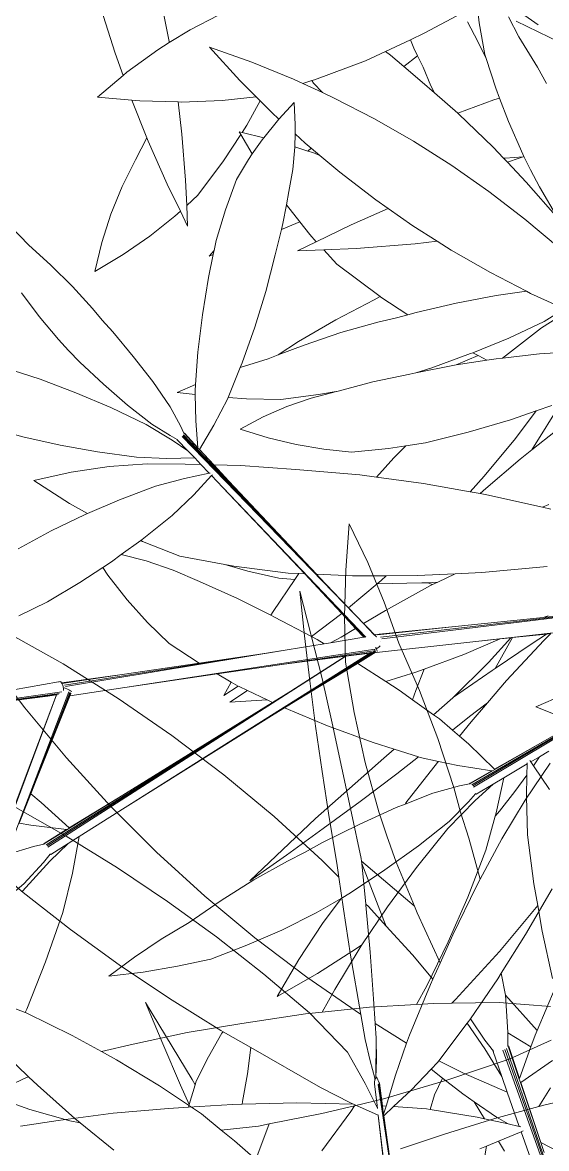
# Model space of a CAD drawing. Header units: millimetres. Extents: x 8 to 218431, y 13 to 56484.
# Drawn here: x 41286.7 to 41445.8, y 8806.5 to 9148 of the extents above; entities that cross this region are included whole.
import ezdxf

# ---------------------------------------------------------------- set-up
doc = ezdxf.new("R2010")
doc.units = ezdxf.units.MM
doc.header["$MEASUREMENT"] = 0
doc.layers.add('Edges', color=7, linetype='Continuous', lineweight=18)

# ---------------------------------------------------------------- blocks, each defined once
blk = doc.blocks.new('BAMBOOPLAN')
at = {"layer": 'Edges'}
for p, q in [((-4.3552, 10.6821), (-4.3031, 10.4874)), ((-4.3552, 10.6821), (-4.2248, 10.5504)), ((-4.2248, 10.5504), (-4.1004, 10.4109)), ((-4.3031, 10.4874), (-4.243, 10.2965)), ((-4.1004, 10.4109), (-3.9826, 10.2637)), ((-4.4623, 10.3367), (-4.3805, 10.1607)), ((-4.2467, 10.01), (-4.4623, 10.3367)), ((-4.243, 10.2965), (-4.1749, 10.1099)), ((-3.9826, 10.2637), (-3.8317, 10.099)), ((-3.3306, 10.1968), (-3.2353, 10.2854)), ((-4.3805, 10.1607), (-4.2954, 9.9837)), ((-3.3306, 10.1968), (-3.1871, 10.1904)), ((-4.1749, 10.1099), (-4.0677, 9.9163)), ((-3.8317, 10.099), (-3.6875, 9.9276)), ((-4.2467, 10.01), (-4.1435, 9.8415)), ((-4.2954, 9.9837), (-4.2072, 9.8062)), ((-3.1929, 9.986), (-3.2424, 9.7989)), ((-4.0677, 9.9163), (-3.9521, 9.7275)), ((-3.6875, 9.9276), (-3.5536, 9.75)), ((-4.1435, 9.8415), (-4.0399, 9.6714)), ((-4.2072, 9.8062), (-4.1161, 9.6285)), ((-3.2424, 9.7989), (-3.2843, 9.6075)), ((-5.6075, 9.7538), (-5.3303, 9.7034)), ((-3.9521, 9.7275), (-3.8258, 9.5441)), ((-3.5536, 9.75), (-3.4904, 9.6583)), ((-5.3303, 9.7034), (-5.0553, 9.6403)), ((-4.0399, 9.6714), (-3.9361, 9.5002)), ((-5.6596, 9.6249), (-5.4253, 9.4685)), ((-5.0553, 9.6403), (-4.783, 9.5647)), ((-4.1161, 9.6285), (-4.0224, 9.4511)), ((-3.4904, 9.6583), (-3.4196, 9.5637)), ((-3.2843, 9.6075), (-3.3154, 9.4121)), ((-4.783, 9.5647), (-4.5142, 9.4767)), ((-3.8258, 9.5441), (-3.7605, 9.4574)), ((-3.4196, 9.5637), (-3.3154, 9.4121)), ((-4.5142, 9.4767), (-4.2495, 9.3766)), ((-3.9361, 9.5002), (-3.8325, 9.3283)), ((-3.0067, 9.4733), (-3.0507, 9.2487)), ((-5.4253, 9.4685), (-5.1837, 9.3227)), ((-4.0224, 9.4511), (-3.9263, 9.2744)), ((-3.7605, 9.4574), (-3.6836, 9.3626)), ((-4.2495, 9.3766), (-3.9897, 9.2646)), ((-3.3208, 9.3779), (-3.3494, 9.1451)), ((-3.3154, 9.4121), (-3.3208, 9.3779)), ((-5.1837, 9.3227), (-4.9354, 9.1878)), ((-3.8325, 9.3283), (-3.8277, 9.318)), ((-3.6836, 9.3626), (-3.5474, 9.2081)), ((-3.9263, 9.2744), (-3.8984, 9.2203)), ((-3.8277, 9.318), (-3.5713, 9.2187)), ((-3.8277, 9.318), (-3.8231, 9.3079)), ((-3.8231, 9.3079), (-3.6521, 9.1054)), ((-3.8231, 9.3079), (-3.7493, 9.1479)), ((-3.9897, 9.2646), (-3.8984, 9.2203)), ((-3.0507, 9.2487), (-3.0959, 9.0561)), ((-4.9354, 9.1878), (-4.681, 9.0642)), ((-3.8984, 9.2203), (-3.8338, 9.0951)), ((-3.5713, 9.2187), (-3.5474, 9.2081)), ((-3.5474, 9.2081), (-3.5261, 9.1839)), ((-3.5261, 9.1839), (-3.3618, 9.0121)), ((-3.7493, 9.1479), (-3.7352, 9.141)), ((-3.7493, 9.1479), (-3.747, 9.1428)), ((-3.747, 9.1428), (-3.664, 8.9567)), ((-3.7352, 9.141), (-3.6345, 9.0863)), ((-3.3494, 9.1451), (-3.3611, 9.0115)), ((-3.8338, 9.0951), (-3.7394, 8.9173)), ((-3.6521, 9.1054), (-3.6345, 9.0863)), ((-3.6345, 9.0863), (-3.4869, 9.0062)), ((-5.3322, 9.0503), (-5.0748, 9.0022)), ((-4.681, 9.0642), (-4.4211, 8.9522)), ((-3.0959, 9.0561), (-3.1024, 9.0283)), ((-3.0959, 9.0561), (-3.0485, 8.9726)), ((-2.8537, 9.0724), (-2.8681, 8.8726)), ((-5.0748, 9.0022), (-4.8191, 8.9446)), ((-3.4869, 9.0062), (-3.3677, 8.9349)), ((-3.3611, 9.0115), (-3.3677, 8.9349)), ((-3.3618, 9.0121), (-3.3611, 9.0115)), ((-3.1024, 9.0283), (-3.158, 8.826)), ((-4.8191, 8.9446), (-4.5659, 8.8777)), ((-4.4211, 8.9522), (-4.1564, 8.8521)), ((-3.664, 8.9567), (-3.5837, 8.7704)), ((-3.3677, 8.9349), (-3.3699, 8.9099)), ((-3.0485, 8.9726), (-2.8681, 8.8726)), ((-3.0485, 8.9726), (-3.048, 8.9718)), ((-3.048, 8.9718), (-2.9858, 8.824)), ((-3.7394, 8.9173), (-3.6139, 8.6881)), ((-3.3699, 8.9099), (-3.3854, 8.6721)), ((-4.5659, 8.8777), (-4.3157, 8.8016)), ((-4.1564, 8.8521), (-3.8876, 8.7641)), ((-2.8697, 8.8506), (-2.8705, 8.7963)), ((-2.8681, 8.8726), (-2.8697, 8.8506)), ((-5.4026, 8.8003), (-5.171, 8.7105)), ((-4.3157, 8.8016), (-4.0691, 8.7164)), ((-3.1647, 8.8033), (-3.2286, 8.6085)), ((-3.1617, 8.8126), (-3.1647, 8.8033)), ((-3.1647, 8.8033), (-3.0564, 8.7235)), ((-3.158, 8.826), (-3.1617, 8.8126)), ((-3.158, 8.826), (-3.0689, 8.7591)), ((-2.9858, 8.824), (-2.985, 8.8218)), ((-2.985, 8.8218), (-2.8705, 8.7963)), ((-2.985, 8.8218), (-2.966, 8.7675)), ((-2.8705, 8.7963), (-2.8727, 8.6503)), ((-3.8876, 8.7641), (-3.6154, 8.6885)), ((-3.5837, 8.7704), (-3.5416, 8.6712)), ((-3.0689, 8.7591), (-3.0185, 8.726)), ((-1.7285, 7.1836), (-2.9809, 8.7428)), ((-1.974, 7.4927), (-2.9743, 8.7488)), ((-2.0657, 7.6089), (-2.9687, 8.7544)), ((-2.9634, 8.7674), (-2.966, 8.7675)), ((-2.966, 8.7675), (-2.9652, 8.7651)), ((-2.9619, 8.7661), (-2.9634, 8.7674)), ((-2.9623, 8.7634), (-2.8727, 8.648)), ((-2.9619, 8.7661), (-2.8727, 8.6503)), ((-2.7634, 8.7714), (-2.8621, 8.6365)), ((-5.171, 8.7105), (-4.9245, 8.6254)), ((-4.0691, 8.7164), (-3.8268, 8.6225)), ((-3.6154, 8.6885), (-3.6139, 8.6881)), ((-3.6139, 8.6881), (-3.5608, 8.5914)), ((-3.0564, 8.7235), (-2.9479, 8.6334)), ((-3.0189, 8.7231), (-3.0185, 8.726)), ((-3.0189, 8.7231), (-2.9479, 8.6334)), ((-3.0185, 8.726), (-3.0167, 8.7248)), ((-3.5416, 8.6712), (-3.3856, 8.6348)), ((-3.5416, 8.6712), (-3.5168, 8.6128)), ((-3.3854, 8.6721), (-3.3856, 8.6348)), ((-2.8727, 8.6503), (-2.8727, 8.648)), ((-2.8727, 8.648), (-2.8629, 8.6354)), ((-4.9245, 8.6254), (-4.6742, 8.5493)), ((-3.8268, 8.6225), (-3.6153, 8.5147)), ((-3.5608, 8.5914), (-3.51, 8.5113)), ((-3.5168, 8.6128), (-3.4618, 8.4476)), ((-3.5168, 8.6128), (-3.4854, 8.5232)), ((-3.3856, 8.6348), (-3.3862, 8.4892)), ((-3.2314, 8.6002), (-3.2481, 8.5635)), ((-3.2286, 8.6085), (-3.2314, 8.6002)), ((-3.2286, 8.6085), (-3.1094, 8.5925)), ((-3.1094, 8.5925), (-2.9032, 8.5769)), ((-2.9479, 8.6334), (-2.9032, 8.5769)), ((-2.8621, 8.6365), (-2.8629, 8.6354)), ((-2.8629, 8.6354), (-2.6663, 8.3823)), ((-2.8621, 8.6365), (-2.6939, 8.4181)), ((-4.6742, 8.5493), (-4.421, 8.4823)), ((-3.2481, 8.5635), (-3.3004, 8.4491)), ((-3.2481, 8.5635), (-3.189, 8.5434)), ((-3.189, 8.5434), (-3.1975, 8.4637)), ((-3.189, 8.5434), (-3.0837, 8.5076)), ((-2.9032, 8.5769), (-2.8058, 8.4539)), ((-3.6153, 8.5147), (-3.4979, 8.4125)), ((-3.51, 8.5113), (-3.4661, 8.4466)), ((-3.4854, 8.5232), (-3.4631, 8.4526)), ((-3.0837, 8.5076), (-3.0251, 8.4911)), ((-4.421, 8.4823), (-4.1654, 8.4247)), ((-3.4601, 8.4239), (-3.4661, 8.4466)), ((-3.4661, 8.4466), (-3.4649, 8.4449)), ((-3.4641, 8.4436), (-3.4634, 8.4426)), ((-3.4625, 8.4529), (-3.4631, 8.4526)), ((-3.4631, 8.4526), (-3.4611, 8.4465)), ((-3.4616, 8.4531), (-3.4625, 8.4529)), ((-3.4607, 8.4532), (-3.4616, 8.4531)), ((-3.4601, 8.4532), (-3.4607, 8.4532)), ((-3.4596, 8.453), (-3.4601, 8.4532)), ((-3.441, 8.4337), (-3.4596, 8.453)), ((-3.3862, 8.4892), (-3.3807, 8.3484)), ((-3.3004, 8.4491), (-3.3488, 8.3572)), ((-3.1975, 8.4637), (-3.1952, 8.3976)), ((-3.0251, 8.4911), (-2.9586, 8.4365)), ((-3.0251, 8.4911), (-2.9124, 8.4593)), ((-2.9586, 8.4365), (-2.8548, 8.4483)), ((-2.9124, 8.4593), (-2.8548, 8.4483)), ((-2.8548, 8.4483), (-2.8058, 8.4539)), ((-2.8058, 8.4539), (-2.7994, 8.4546)), ((-4.5141, 8.433), (-4.3849, 8.2882)), ((-4.2133, 8.1825), (-4.5141, 8.433)), ((-4.1564, 8.4147), (-4.1791, 8.299)), ((-4.1654, 8.4247), (-4.1543, 8.4227)), ((-4.1543, 8.4227), (-4.1564, 8.4147)), ((-4.1543, 8.4227), (-4.0182, 8.3972)), ((-4.0182, 8.3972), (-3.9942, 8.2843)), ((-3.6753, 8.3328), (-4.0182, 8.3972)), ((-3.4979, 8.4125), (-3.4225, 8.337)), ((-3.4601, 8.4253), (-3.46, 8.4252)), ((-3.4601, 8.4239), (-3.4184, 8.3381)), ((-3.1373, 7.8418), (-3.4442, 8.4264)), ((-3.1925, 7.9479), (-3.4423, 8.4281)), ((-3.4403, 8.4326), (-3.441, 8.4337)), ((-3.4403, 8.4326), (-3.3957, 8.3443)), ((-3.4403, 8.4313), (-3.3887, 8.3305)), ((-3.3488, 8.3572), (-3.211, 8.3949)), ((-3.211, 8.3949), (-3.1952, 8.3976)), ((-3.1952, 8.3976), (-2.9918, 8.4327)), ((-2.9918, 8.4327), (-2.9586, 8.4365)), ((-2.8701, 8.3638), (-2.7907, 8.4348)), ((-2.7907, 8.4348), (-2.784, 8.4408)), ((-2.7907, 8.4348), (-2.715, 8.3392)), ((-2.6939, 8.4181), (-2.4979, 8.3897)), ((-2.6939, 8.4181), (-2.6663, 8.3823)), ((-3.3957, 8.3443), (-3.3807, 8.3484)), ((-3.3807, 8.3484), (-3.3793, 8.3122)), ((-3.3488, 8.3572), (-3.3759, 8.3056)), ((-2.9116, 8.3266), (-2.8701, 8.3638)), ((-2.8701, 8.3638), (-2.8313, 8.3319)), ((-4.1791, 8.299), (-4.195, 8.1818)), ((-3.7515, 8.2349), (-3.5164, 8.3099)), ((-3.6753, 8.3328), (-3.5314, 8.3111)), ((-3.5314, 8.3111), (-3.5164, 8.3099)), ((-3.5164, 8.3099), (-3.4002, 8.3002)), ((-3.4225, 8.337), (-3.4184, 8.3381)), ((-3.4225, 8.337), (-3.4135, 8.328)), ((-3.4184, 8.3381), (-3.4135, 8.328)), ((-3.4135, 8.328), (-3.4119, 8.3264)), ((-3.4002, 8.3002), (-3.4, 8.3001)), ((-3.4002, 8.3002), (-3.2824, 8.0542)), ((-3.4, 8.3001), (-2.8817, 7.2329)), ((-3.4, 8.3001), (-3.3989, 8.3001)), ((-3.3957, 8.3443), (-3.3887, 8.3305)), ((-3.3887, 8.3305), (-3.3793, 8.3122)), ((-3.3793, 8.3122), (-3.3775, 8.3087)), ((-3.3759, 8.3056), (-3.3761, 8.3053)), ((-3.3759, 8.3056), (-3.2559, 8.0715)), ((-2.9348, 8.3058), (-2.9116, 8.3266)), ((-2.9116, 8.3266), (-2.8952, 8.2256)), ((-4.3849, 8.2882), (-4.2524, 8.1433)), ((-3.9942, 8.2843), (-3.9756, 8.1643)), ((-3.9735, 8.1529), (-3.7515, 8.2349)), ((-4.2133, 8.1825), (-4.1941, 8.1654)), ((-4.195, 8.1818), (-4.1941, 8.1654)), ((-4.1941, 8.1654), (-4.1896, 8.0764)), ((-4.0129, 8.1383), (-3.9735, 8.1529)), ((-3.9756, 8.1643), (-3.9735, 8.1529)), ((-4.2524, 8.1433), (-4.1896, 8.0764)), ((-4.1889, 8.0641), (-4.0129, 8.1383)), ((-4.2697, 8.03), (-4.1889, 8.0641)), ((-4.1896, 8.0764), (-4.1889, 8.0641)), ((-4.4898, 7.9332), (-4.2697, 8.03)), ((-4.7045, 7.8253), (-4.4898, 7.9332)), ((-4.8514, 7.7492), (-4.7045, 7.8253)), ((0.7736, -1.6634), (0.7059, -1.6445)), ((0.4949, -1.6698), (0.529, -1.7393)), ((0.6403, -1.6736), (0.7112, -1.7404)), ((0.6775, -1.6799), (0.9557, -1.714)), ((0.3172, -1.8598), (0.4454, -1.7227)), ((0.549, -1.8175), (0.4796, -1.7523)), ((0.529, -1.7393), (0.5957, -1.8614)), ((0.7112, -1.7404), (0.8307, -1.8387)), ((0.607, -1.8762), (0.549, -1.8175)), ((0.8307, -1.8387), (0.8907, -1.8924)), ((0.2699, -1.9059), (0.3172, -1.8598)), ((0.5957, -1.8614), (0.607, -1.8762)), ((0.607, -1.8762), (0.6891, -1.984)), ((0.1851, -1.9887), (0.2699, -1.9059)), ((0.2966, -1.9354), (0.2699, -1.9059)), ((0.3223, -1.9615), (0.2966, -1.9354)), ((0.1165, -2.0556), (0.1851, -1.9887)), ((0.1851, -1.9887), (0.2102, -1.9971)), ((0.2102, -1.9971), (0.2813, -2.0248)), ((0.2813, -2.0248), (0.3223, -1.9615)), ((0.3612, -2.0011), (0.3223, -1.9615)), ((0.4196, -2.0653), (0.3612, -2.0011)), ((0.6891, -1.984), (0.7183, -2.0191)), ((0.2813, -2.0248), (0.3782, -2.0627)), ((0.5682, -2.1403), (0.6969, -2.035)), ((0.6969, -2.035), (0.7183, -2.0191)), ((0.7183, -2.0191), (0.7877, -2.1025)), ((-0.7163, -2.2553), (-0.8184, -2.0793)), ((-0.6472, -2.1767), (-0.5515, -2.0767)), ((-0.0669, -2.2062), (0.1165, -2.0556)), ((0.3782, -2.0627), (0.4434, -2.0893)), ((0.4434, -2.0893), (0.4196, -2.0653)), ((0.4434, -2.0893), (0.5682, -2.1403)), ((0.5682, -2.1403), (0.5717, -2.1417)), ((0.5717, -2.1417), (0.7614, -2.2293)), ((0.7877, -2.1025), (0.8927, -2.2161)), ((-0.7145, -2.2588), (-0.6472, -2.1767)), ((-0.9219, -2.3784), (-1.0434, -2.2141)), ((-0.5428, -2.2208), (-0.3486, -2.2226)), ((-0.5428, -2.2208), (-0.3711, -2.3145)), ((-0.3486, -2.2226), (-0.154, -2.2332)), ((-0.154, -2.2332), (-0.1096, -2.2376)), ((-0.1096, -2.2376), (-0.0757, -2.2127)), ((-0.1096, -2.2376), (-0.0153, -2.247)), ((-0.0757, -2.2127), (-0.0669, -2.2062)), ((-0.0757, -2.2127), (-0.0658, -2.2207)), ((-0.0658, -2.2207), (-0.0153, -2.247)), ((0.7614, -2.2293), (0.8199, -2.2596)), ((0.8261, -2.2572), (0.8981, -2.2256)), ((0.8415, -2.2708), (0.8832, -2.2375)), ((0.8832, -2.2375), (0.8986, -2.2262)), ((0.8927, -2.2161), (0.901, -2.2243)), ((0.8981, -2.2256), (0.901, -2.2243)), ((0.8986, -2.2262), (0.8981, -2.2256)), ((0.8986, -2.2262), (0.9011, -2.2244)), ((0.901, -2.2243), (0.9011, -2.2244)), ((0.9011, -2.2244), (0.9462, -2.2693)), ((-0.752, -2.3046), (-0.7145, -2.2588)), ((-0.7145, -2.2588), (-0.7163, -2.2553)), ((-0.0153, -2.247), (0.0404, -2.2526)), ((0.0404, -2.2526), (0.2342, -2.2807)), ((0.2342, -2.2807), (0.4268, -2.3175)), ((0.8199, -2.2596), (0.8261, -2.2572)), ((0.8199, -2.2596), (0.8415, -2.2708)), ((0.8415, -2.2708), (0.9468, -2.3254)), ((0.9462, -2.2693), (1.0081, -2.3266)), ((-0.847, -2.4405), (-0.752, -2.3046)), ((-0.3711, -2.3145), (-0.2818, -2.3581)), ((-0.118, -2.3278), (-0.1565, -2.4173)), ((-0.118, -2.3278), (-0.0811, -2.4181)), ((0.4268, -2.3175), (0.6179, -2.3628)), ((0.9468, -2.3254), (1.1278, -2.4288)), ((1.0081, -2.3266), (1.1278, -2.4288)), ((-0.8577, -2.4588), (-0.9219, -2.3784)), ((-0.4159, -2.4212), (-0.2818, -2.3581)), ((-0.2818, -2.3581), (-0.2592, -2.3692)), ((-0.2791, -2.4877), (-0.2592, -2.3692)), ((-0.2592, -2.3692), (-0.195, -2.4006)), ((0.6179, -2.3628), (0.8069, -2.4166)), ((-0.5809, -2.4854), (-0.4159, -2.4212)), ((-0.195, -2.4006), (-0.1565, -2.4173)), ((-0.1605, -2.4268), (-0.1921, -2.5154)), ((-0.1565, -2.4173), (-0.1605, -2.4268)), ((-0.0811, -2.4181), (-0.0691, -2.4553)), ((0.8069, -2.4166), (0.9934, -2.4787)), ((-0.9318, -2.584), (-0.8577, -2.4588)), ((-0.8577, -2.4588), (-0.847, -2.4405)), ((-0.5944, -2.4897), (-0.5809, -2.4854)), ((-0.2886, -2.5247), (-0.2791, -2.4877)), ((-0.0691, -2.4553), (-0.015, -2.4789)), ((-0.0691, -2.4553), (-0.052, -2.5083)), ((-0.015, -2.4789), (0.0161, -2.4908)), ((0.9934, -2.4787), (1.1769, -2.549)), ((-0.753, -2.5398), (-0.5944, -2.4897)), ((-0.5333, -2.6159), (-0.5944, -2.4897)), ((-0.3253, -2.667), (-0.2913, -2.5351)), ((-0.3022, -2.526), (-0.2886, -2.5247)), ((-0.3022, -2.526), (-0.2913, -2.5351)), ((-0.2913, -2.5351), (-0.2164, -2.598)), ((-0.2886, -2.5247), (-0.1921, -2.5154)), ((-0.196, -2.5263), (-0.2164, -2.598)), ((-0.1921, -2.5154), (-0.196, -2.5263)), ((-0.052, -2.5083), (0.0075, -2.5071)), ((-0.052, -2.5083), (-0.0513, -2.5104)), ((-0.0513, -2.5104), (-0.0287, -2.6044)), ((0.0075, -2.5071), (0.0161, -2.4908)), ((0.0075, -2.5071), (0.0295, -2.5066)), ((0.0161, -2.4908), (0.0623, -2.5085)), ((0.0295, -2.5066), (0.0623, -2.5085)), ((0.0623, -2.5085), (0.1685, -2.5492)), ((-0.9318, -2.584), (-0.786, -2.5479)), ((-0.786, -2.5479), (-0.753, -2.5398)), ((-0.6718, -2.6806), (-0.786, -2.5479)), ((0.1685, -2.5492), (0.355, -2.6113)), ((-0.4529, -2.7995), (-0.5333, -2.6159)), ((-0.2244, -2.6259), (-0.2455, -2.7255)), ((-0.2164, -2.598), (-0.2244, -2.6259)), ((-0.0287, -2.6044), (-0.0133, -2.7)), ((0.289, -2.7482), (0.4176, -2.6291)), ((0.355, -2.6113), (0.4176, -2.6291)), ((0.4176, -2.6291), (0.544, -2.6651)), ((-0.6874, -2.7875), (-0.6718, -2.6806)), ((-0.6615, -2.6926), (-0.6718, -2.6806)), ((-0.3811, -2.8439), (-0.3253, -2.667)), ((0.544, -2.6651), (0.6648, -2.6938)), ((-0.5233, -2.8416), (-0.6615, -2.6926)), ((-0.2455, -2.7255), (-0.2474, -2.8646)), ((-0.0133, -2.7), (-0.0047, -2.7585)), ((0.5785, -2.7355), (0.6648, -2.6938)), ((0.6648, -2.6938), (0.7351, -2.7104)), ((0.7351, -2.7104), (0.9277, -2.7472)), ((-0.0047, -2.7585), (0.0072, -2.839)), ((-0.0047, -2.7585), (0.0741, -2.8089)), ((0.1701, -2.8669), (0.289, -2.7482)), ((0.343, -2.8384), (0.5785, -2.7355)), ((0.9277, -2.7472), (1.1019, -2.7725)), ((0.9836, -2.8332), (1.1019, -2.7725)), ((1.1019, -2.7725), (1.1215, -2.7753)), ((1.1215, -2.7753), (1.2832, -2.7906)), ((-0.7044, -2.9154), (-0.6874, -2.7875)), ((-0.4128, -2.9018), (-0.4529, -2.7995)), ((0.0098, -2.8657), (0.0741, -2.8089)), ((0.0741, -2.8089), (0.1334, -2.8468)), ((1.2149, -2.9014), (1.3025, -2.7925)), ((1.2178, -2.8707), (1.2832, -2.7906)), ((-0.4306, -2.9344), (-0.5233, -2.8416)), ((-0.4128, -2.9018), (-0.3811, -2.8439)), ((-0.2474, -2.8646), (-0.242, -3.0033)), ((0.0072, -2.839), (0.0098, -2.8657)), ((0.0098, -2.8657), (0.0206, -2.9791)), ((0.1054, -2.9315), (0.1701, -2.8669)), ((0.1334, -2.8468), (0.1701, -2.8669)), ((0.2118, -2.8898), (0.343, -2.8384)), ((0.8301, -2.9211), (0.9836, -2.8332)), ((1.0952, -2.9892), (1.2178, -2.8707)), ((-0.7116, -3.0442), (-0.7044, -2.9154)), ((-0.3802, -2.9848), (-0.4128, -2.9018)), ((0.1054, -2.9315), (0.2118, -2.8898)), ((0.2118, -2.8898), (0.286, -2.9305)), ((0.6801, -3.0153), (0.8301, -2.9211)), ((1.0978, -3.08), (1.2149, -2.9014)), ((-0.5206, -3.0794), (-0.4462, -2.963)), ((-0.4462, -2.963), (-0.4306, -2.9344)), ((-0.3802, -2.9848), (-0.4306, -2.9344)), ((0.286, -2.9305), (0.5088, -3.0008)), ((1.2444, -3.0109), (1.3939, -2.9467)), ((-0.242, -3.0033), (-0.2366, -3.0469)), ((0.0206, -2.9791), (0.0336, -3.1416)), ((0.3601, -3.1595), (0.4902, -3.0231)), ((0.4902, -3.0231), (0.5088, -3.0008)), ((0.5088, -3.0008), (0.5128, -3.0021)), ((0.5128, -3.0021), (0.6482, -3.0371)), ((0.6482, -3.0371), (0.6801, -3.0153)), ((0.9694, -3.0998), (1.0952, -2.9892)), ((1.0978, -3.08), (1.2444, -3.0109)), ((-0.7089, -3.1735), (-0.7116, -3.0442)), ((-0.249, -3.077), (-0.2366, -3.0469)), ((-0.249, -3.077), (-0.2343, -3.0651)), ((-0.2366, -3.0469), (-0.2343, -3.0651)), ((-0.2343, -3.0651), (-0.2216, -3.1661)), ((0.5363, -3.1099), (0.607, -3.0654)), ((0.607, -3.0654), (0.6482, -3.0371)), ((-0.604, -3.1928), (-0.5206, -3.0794)), ((0.399, -3.2047), (0.5363, -3.1099)), ((0.8225, -3.2194), (0.9613, -3.107)), ((0.9179, -3.1735), (0.9945, -3.1044)), ((0.9179, -3.1735), (1.0374, -3.1105)), ((0.9613, -3.107), (0.9694, -3.0998)), ((0.9694, -3.0998), (0.9948, -3.1041)), ((0.9945, -3.1044), (0.9948, -3.1041)), ((0.9948, -3.1041), (1.019, -3.1082)), ((1.019, -3.1082), (1.0374, -3.1105)), ((1.0374, -3.1105), (1.0727, -3.0918)), ((1.0727, -3.0918), (1.0978, -3.08)), ((-0.2216, -3.1661), (-0.1939, -3.3276)), ((0.0336, -3.1416), (0.0393, -3.3045)), ((0.2384, -3.3014), (0.3601, -3.1595)), ((-0.6963, -3.3029), (-0.7089, -3.1735)), ((-0.6963, -3.3029), (-0.604, -3.1928)), ((0.2661, -3.3074), (0.399, -3.2047)), ((0.7632, -3.2635), (0.9047, -3.1805)), ((0.7632, -3.2635), (0.8225, -3.2194)), ((0.9047, -3.1805), (0.9179, -3.1735)), ((1.3104, -3.2493), (1.3675, -3.2044)), ((1.3481, -3.4148), (1.4042, -3.1726)), ((-1.104, -3.2375), (-1.0057, -3.2874)), ((0.7409, -3.2766), (0.7632, -3.2635)), ((1.2178, -3.322), (1.3104, -3.2493)), ((1.2646, -3.391), (1.3104, -3.2493)), ((-1.0057, -3.2874), (-0.8855, -3.3387)), ((0.0393, -3.3045), (0.0376, -3.4674)), ((0.1741, -3.3849), (0.2384, -3.3014)), ((0.1741, -3.3849), (0.2661, -3.3074)), ((0.6004, -3.361), (0.7409, -3.2766)), ((1.3481, -3.4148), (1.4193, -3.3048)), ((-0.8855, -3.3387), (-0.7672, -3.3951)), ((-0.1939, -3.3276), (-0.1588, -3.4876)), ((0.4704, -3.4484), (0.6004, -3.361)), ((1.0626, -3.4329), (1.2178, -3.322)), ((-0.7672, -3.3951), (-0.653, -3.4573)), ((0.0364, -3.4899), (0.1379, -3.4153)), ((0.1379, -3.4153), (0.1741, -3.3849)), ((1.1903, -3.5896), (1.2646, -3.391)), ((1.3129, -3.4692), (1.3481, -3.4148)), ((-0.653, -3.4573), (-0.5972, -3.4909)), ((0.3708, -3.515), (0.4646, -3.4523)), ((0.3957, -3.49), (0.4704, -3.4484)), ((0.4646, -3.4523), (0.4704, -3.4484)), ((0.9024, -3.5367), (1.0626, -3.4329)), ((-0.9671, -3.4931), (-0.8599, -3.5657)), ((-0.5972, -3.4909), (-0.5365, -3.5242)), ((-0.1588, -3.4876), (-0.1232, -3.6231)), ((0.0364, -3.4899), (0.0292, -3.63)), ((0.0376, -3.4674), (0.0364, -3.4899)), ((0.2472, -3.5642), (0.3957, -3.49)), ((1.214, -3.6377), (1.3129, -3.4692)), ((-0.5365, -3.5242), (-0.4182, -3.5955)), ((0.2824, -3.5844), (0.3708, -3.515)), ((0.8263, -3.5767), (0.9024, -3.5367)), ((-0.8599, -3.5657), (-0.7482, -3.6328)), ((-0.4182, -3.5955), (-0.3031, -3.6715)), ((0.0292, -3.63), (0.1053, -3.6094)), ((0.1053, -3.6094), (0.2472, -3.5642)), ((0.1996, -3.6604), (0.2824, -3.5844)), ((0.759, -3.6121), (0.8263, -3.5767)), ((0.7944, -3.643), (0.8263, -3.5767)), ((1.1544, -3.6739), (1.1903, -3.5896)), ((-0.7482, -3.6328), (-0.6925, -3.6632)), ((-0.1872, -3.6815), (-0.1232, -3.6231)), ((-0.1232, -3.6231), (-0.1163, -3.6491)), ((-0.1163, -3.6491), (-0.1107, -3.6644)), ((0.029, -3.6341), (0.0097, -3.7628)), ((0.0292, -3.63), (0.029, -3.6341)), ((0.1226, -3.7429), (0.1996, -3.6604)), ((0.6115, -3.6799), (0.759, -3.6121)), ((0.7503, -3.7463), (0.7944, -3.643)), ((1.1986, -3.667), (1.214, -3.6377)), ((1.2266, -3.6626), (1.4723, -3.6346)), ((1.4723, -3.6346), (1.4953, -3.614)), ((1.4723, -3.6346), (1.5102, -3.6303)), ((-0.6925, -3.6632), (-0.6286, -3.6951)), ((-0.6286, -3.6951), (-0.5015, -3.7522)), ((-0.3031, -3.6715), (-0.1955, -3.7497)), ((-0.1872, -3.6815), (-0.1107, -3.6644)), ((-0.1107, -3.6644), (-0.0712, -3.7712)), ((0.374, -3.7263), (0.4946, -3.7069)), ((0.4946, -3.7069), (0.6115, -3.6799)), ((0.7503, -3.7463), (0.9516, -3.7055)), ((0.9516, -3.7055), (1.1544, -3.6739)), ((1.1544, -3.6739), (1.1986, -3.667)), ((1.1986, -3.667), (1.2266, -3.6626)), ((-0.5015, -3.7522), (-0.3724, -3.804)), ((-0.1955, -3.7497), (-0.1266, -3.8134)), ((0.1226, -3.7429), (0.2498, -3.7384)), ((0.2498, -3.7384), (0.374, -3.7263)), ((0.6785, -3.7609), (0.7503, -3.7463)), ((1.3179, -4.3126), (2.584, -3.7127)), ((2.5327, -3.7556), (1.5861, -4.8791)), ((-0.3724, -3.804), (-0.2468, -3.8478)), ((-0.0712, -3.7712), (-0.0244, -3.8786)), ((0.0097, -3.7628), (-0.0154, -3.8834)), ((0.4081, -3.8286), (0.6785, -3.7609)), ((-0.9334, -3.8245), (-0.7679, -3.8213)), ((-0.7679, -3.8213), (-0.6025, -3.8257)), ((-0.6025, -3.8257), (-0.4376, -3.8375)), ((-0.4376, -3.8375), (-0.2692, -3.8566)), ((-0.2468, -3.8478), (-0.1552, -3.868)), ((-0.1266, -3.8134), (-0.1025, -3.8387)), ((0.9755, -4.4014), (-0.1044, -3.8554)), ((-0.101, -3.8381), (-0.1025, -3.8387)), ((-0.1025, -3.8387), (-0.1014, -3.8398)), ((0.7342, -4.278), (-0.1023, -3.8507)), ((-0.0999, -3.8384), (-0.101, -3.8381)), ((0.6573, -4.2383), (-0.1007, -3.8463)), ((-0.0999, -3.8384), (-0.0244, -3.8786)), ((-0.0995, -3.84), (-0.0239, -3.8798)), ((0.1757, -3.8905), (0.4081, -3.8286)), ((2.1238, -3.8535), (1.0004, -4.402)), ((-0.2692, -3.8566), (-0.14, -3.884)), ((-0.1552, -3.868), (-0.1204, -3.8735)), ((-0.14, -3.884), (-0.0604, -3.9058)), ((-0.1199, -3.8751), (-0.1204, -3.8735)), ((-0.1204, -3.8735), (-0.1191, -3.8737)), ((-0.1199, -3.8751), (-0.0604, -3.9058)), ((-0.0244, -3.8786), (-0.0239, -3.8798)), ((-0.0239, -3.8798), (-0.0156, -3.8841)), ((-0.0154, -3.8834), (-0.0156, -3.8841)), ((-0.0156, -3.8841), (0.1504, -3.9715)), ((-0.0154, -3.8834), (0.0651, -3.9261)), ((0.0651, -3.9261), (0.1757, -3.8905)), ((1.316, -3.9881), (1.5764, -3.871)), ((-0.1365, -3.9666), (-0.0229, -3.9251)), ((-0.0604, -3.9058), (-0.0229, -3.9251)), ((-0.0529, -3.9642), (0.0123, -3.9432)), ((-0.0229, -3.9251), (0.0123, -3.9432)), ((0.0123, -3.9432), (0.0587, -3.967)), ((0.0651, -3.9261), (0.1504, -3.9715)), ((1.9962, -3.9147), (0.993, -4.396)), ((-0.263, -4.0047), (-0.1365, -3.9666)), ((-0.2097, -4.0169), (-0.0529, -3.9642)), ((-0.0353, -4.0233), (0.0587, -3.967)), ((0.0258, -4.0771), (0.0714, -3.9735)), ((0.0587, -3.967), (0.0619, -3.9651)), ((0.0714, -3.9735), (0.0735, -3.9687)), ((0.0714, -3.9735), (0.1348, -4.0062)), ((0.1504, -3.9715), (0.6405, -4.2294)), ((1.2097, -4.0307), (1.316, -3.9881)), ((2.3606, -3.9574), (1.5807, -4.875)), ((-0.5926, -4.0633), (-0.4293, -4.0378)), ((-0.4293, -4.0378), (-0.263, -4.0047)), ((-0.362, -4.0815), (-0.2097, -4.0169)), ((-0.1429, -4.0964), (-0.0353, -4.0233)), ((0.1348, -4.0062), (0.5921, -4.2439)), ((0.1348, -4.0062), (0.9325, -4.4166)), ((1.0561, -4.0922), (1.2097, -4.0307)), ((1.1498, -4.0899), (1.2097, -4.0307)), ((2.2884, -4.0416), (1.5758, -4.8718)), ((1.6317, -4.085), (1.739, -4.0349)), ((-0.9223, -4.092), (-0.7571, -4.0814)), ((-0.7571, -4.0814), (-0.5926, -4.0633)), ((-0.5092, -4.1577), (-0.362, -4.0815)), ((-0.2713, -4.2031), (-0.1429, -4.0964)), ((-0.0334, -4.193), (0.0258, -4.0771)), ((0.9286, -4.1366), (1.0561, -4.0922)), ((1.1097, -4.1061), (1.1498, -4.0899)), ((1.1321, -4.1074), (1.1498, -4.0899)), ((1.2835, -4.2476), (1.6317, -4.085)), ((1.6317, -4.085), (1.6495, -4.0723)), ((0.7915, -4.1844), (0.9286, -4.1366)), ((0.9028, -4.1823), (1.0855, -4.1159)), ((0.9145, -4.1629), (0.9286, -4.1366)), ((0.9748, -4.2799), (1.1253, -4.1141)), ((1.0855, -4.1159), (1.1097, -4.1061)), ((1.1097, -4.1061), (1.1321, -4.1074)), ((1.1253, -4.1141), (1.1321, -4.1074)), ((1.6666, -4.1796), (1.6859, -4.141)), ((1.6686, -4.1491), (1.6859, -4.141)), ((-0.6511, -4.2453), (-0.5092, -4.1577)), ((-0.1233, -4.3338), (-0.0334, -4.193)), ((0.6405, -4.2294), (0.7915, -4.1844)), ((0.8195, -4.3216), (0.9028, -4.1823)), ((0.9028, -4.1823), (0.9145, -4.1629)), ((1.5348, -4.2115), (1.6686, -4.1491)), ((1.5709, -4.3951), (1.6666, -4.1796)), ((1.6203, -4.2116), (1.6686, -4.1491)), ((-0.6511, -4.2453), (-0.4722, -4.2892)), ((-0.3841, -4.305), (-0.2713, -4.2031)), ((0.5682, -4.251), (0.5921, -4.2439)), ((0.5921, -4.2439), (0.6421, -4.2698)), ((0.6405, -4.2294), (0.6573, -4.2383)), ((0.7342, -4.278), (0.6573, -4.2383)), ((1.3179, -4.3126), (1.4864, -4.234)), ((1.359, -4.3497), (1.4864, -4.234)), ((1.471, -4.3467), (1.5283, -4.2145)), ((1.4864, -4.234), (1.5283, -4.2145)), ((1.5073, -4.3619), (1.5348, -4.2115)), ((1.5073, -4.3619), (1.6203, -4.2116)), ((1.5283, -4.2145), (1.5348, -4.2115)), ((-0.4722, -4.2892), (-0.3841, -4.305)), ((0.2904, -4.3127), (0.5228, -4.2645)), ((0.4917, -4.2991), (0.5598, -4.2819)), ((0.5158, -4.4427), (0.5598, -4.2819)), ((0.5228, -4.2645), (0.5682, -4.251)), ((0.5598, -4.2819), (0.5682, -4.251)), ((0.6421, -4.2698), (0.9277, -4.4182)), ((0.7151, -4.3084), (0.6421, -4.2698)), ((0.8195, -4.3216), (0.7342, -4.278)), ((0.904, -4.3648), (0.9748, -4.2799)), ((0.969, -4.392), (1.2835, -4.2476)), ((0.9768, -4.3908), (1.2835, -4.2476)), ((-0.508, -4.4269), (-0.3922, -4.3123)), ((-0.3922, -4.3123), (-0.3841, -4.305)), ((-0.187, -4.4249), (-0.1275, -4.3399)), ((-0.1275, -4.3399), (-0.1233, -4.3338)), ((-0.1275, -4.3399), (-0.1185, -4.3409)), ((-0.1185, -4.3409), (0.0553, -4.3485)), ((0.0553, -4.3485), (0.2509, -4.3187)), ((0.2509, -4.3187), (0.2904, -4.3127)), ((0.2509, -4.3187), (0.3552, -4.314)), ((0.3552, -4.314), (0.4917, -4.2991)), ((0.9251, -4.4195), (0.7151, -4.3084)), ((0.7997, -4.3537), (0.7151, -4.3084)), ((0.904, -4.3648), (0.8195, -4.3216)), ((0.997, -4.4646), (1.3179, -4.3126)), ((0.7082, -4.492), (0.7997, -4.3537)), ((0.8782, -4.3957), (0.7997, -4.3537)), ((0.9633, -4.3951), (0.904, -4.3648)), ((0.969, -4.392), (0.9633, -4.3951)), ((1.2171, -4.4653), (1.359, -4.3497)), ((1.3754, -4.5422), (1.471, -4.3467)), ((1.3771, -4.5393), (1.4978, -4.3745)), ((1.4978, -4.3745), (1.5073, -4.3619)), ((-0.6187, -4.5467), (-0.508, -4.4269)), ((-0.2171, -4.468), (-0.187, -4.4249)), ((-0.187, -4.4249), (-0.0764, -4.416)), ((-0.0764, -4.416), (0.0476, -4.4156)), ((0.0476, -4.4156), (0.1714, -4.4246)), ((0.1714, -4.4246), (0.3509, -4.44)), ((0.3509, -4.44), (0.5114, -4.4621)), ((0.9238, -4.4201), (0.795, -4.4899)), ((0.8317, -4.4514), (0.8782, -4.3957)), ((0.9238, -4.4201), (0.8782, -4.3957)), ((0.9251, -4.4195), (0.9238, -4.4201)), ((0.9258, -4.4191), (0.9251, -4.4195)), ((0.9325, -4.4166), (0.9326, -4.4167)), ((0.9721, -4.3996), (0.9633, -4.3951)), ((0.9785, -4.4029), (0.9779, -4.4026)), ((0.9785, -4.4029), (0.9779, -4.4026)), ((0.9968, -4.4444), (0.9995, -4.4398)), ((0.9995, -4.4398), (1.0021, -4.435)), ((1.0006, -4.4141), (1.0002, -4.4139)), ((1.0021, -4.435), (1.003, -4.433)), ((1.5236, -4.5145), (1.5709, -4.3951)), ((-0.2448, -4.5041), (-0.2171, -4.468)), ((0.0146, -4.9645), (0.9879, -4.4524)), ((0.1865, -5.4552), (0.9745, -4.4726)), ((0.5114, -4.4621), (0.5158, -4.4427)), ((0.5114, -4.4621), (0.5295, -4.4647)), ((0.5295, -4.4647), (0.7082, -4.492)), ((0.5548, -4.6846), (0.9851, -4.4616)), ((0.9755, -4.4719), (0.6355, -4.6438)), ((0.6657, -4.8625), (0.9913, -4.4599)), ((0.9933, -4.4633), (0.7356, -4.7774)), ((0.795, -4.4899), (0.7705, -4.5031)), ((0.795, -4.4899), (0.8317, -4.4514)), ((0.9624, -4.4812), (0.8777, -4.5233)), ((0.9788, -4.484), (0.9355, -4.5361)), ((0.9745, -4.4726), (0.9745, -4.4725)), ((0.9762, -4.4715), (0.9755, -4.4719)), ((0.9939, -4.4656), (0.9788, -4.484)), ((0.9931, -4.4669), (0.9788, -4.484)), ((0.9851, -4.4616), (0.9854, -4.4614)), ((0.9855, -4.4587), (0.9856, -4.4587)), ((0.9856, -4.4587), (0.9879, -4.4558)), ((0.9882, -4.4454), (0.9872, -4.4446)), ((0.9879, -4.4524), (0.988, -4.4524)), ((0.989, -4.4462), (0.9882, -4.4454)), ((0.9891, -4.4464), (0.989, -4.4462)), ((0.9926, -4.45), (0.9891, -4.4464)), ((0.996, -4.4541), (0.9926, -4.45)), ((0.9931, -4.4669), (0.9946, -4.465)), ((0.994, -4.4485), (0.9941, -4.4484)), ((0.9941, -4.4484), (0.9968, -4.4444)), ((0.9945, -4.465), (0.9946, -4.465)), ((0.9946, -4.465), (0.9952, -4.4643)), ((0.9946, -4.465), (0.997, -4.4646)), ((0.9981, -4.4574), (0.996, -4.4541)), ((0.9982, -4.4577), (0.9981, -4.4574)), ((0.9982, -4.4605), (0.9983, -4.4603)), ((1.0004, -4.4606), (1.0001, -4.4607)), ((1.0003, -4.4607), (1.0005, -4.4606)), ((1.0776, -4.571), (1.1874, -4.4894)), ((1.1874, -4.4894), (1.2171, -4.4653)), ((1.2124, -4.5654), (1.2171, -4.4653)), ((-0.317, -4.598), (-0.2448, -4.5041)), ((-0.2448, -4.5041), (-0.2129, -4.5277)), ((-0.2129, -4.5277), (-0.0993, -4.6013)), ((0.8777, -4.5233), (-0.0741, -5.7277)), ((0.7705, -4.5031), (0.6276, -4.5805)), ((0.8759, -4.5242), (0.6355, -4.6438)), ((0.8764, -4.5243), (0.7009, -4.7444)), ((0.7082, -4.492), (0.7362, -4.4963)), ((0.9355, -4.5361), (0.7356, -4.7774)), ((0.7362, -4.4963), (0.7705, -4.5031)), ((0.8768, -4.5238), (0.8759, -4.5242)), ((0.8759, -4.5242), (0.8764, -4.5243)), ((0.8768, -4.5238), (0.8764, -4.5243)), ((0.8777, -4.5233), (0.8768, -4.5238)), ((0.9355, -4.5361), (0.9411, -4.5372)), ((0.9411, -4.5372), (1.0776, -4.571)), ((1.4698, -4.5952), (1.5236, -4.5145)), ((1.4839, -4.6147), (1.5236, -4.5145)), ((0.6276, -4.5805), (-0.2299, -5.0446)), ((0.6276, -4.5805), (0.5302, -4.6323)), ((1.0776, -4.571), (1.1438, -4.5874)), ((1.1438, -4.5874), (1.2124, -4.6074)), ((1.2124, -4.6074), (1.2124, -4.5654)), ((1.3199, -4.6388), (1.3754, -4.5422)), ((1.3754, -4.5422), (1.3771, -4.5393)), ((1.806, -4.5954), (1.8421, -4.5539)), ((-0.4228, -4.7233), (-0.317, -4.598)), ((0.5302, -4.6323), (-0.2359, -5.0401)), ((-0.0993, -4.6013), (0.0167, -4.6661)), ((0.285, -4.7596), (0.5302, -4.6323)), ((1.2124, -4.6074), (1.3199, -4.6388)), ((1.4189, -4.6752), (1.4698, -4.5952)), ((1.4573, -4.6905), (1.4839, -4.6147)), ((1.6472, -4.7762), (1.806, -4.5954)), ((1.6481, -4.7766), (1.806, -4.5954)), ((1.8139, -4.6611), (1.8447, -4.625)), ((0.0167, -4.6661), (0.1347, -4.7218)), ((0.3741, -4.7782), (0.5548, -4.6846)), ((0.6355, -4.6438), (0.5548, -4.6846)), ((1.3199, -4.6388), (1.3493, -4.6474)), ((1.3493, -4.6474), (1.4189, -4.6752)), ((1.4189, -4.6752), (1.4573, -4.6905)), ((1.7853, -4.6946), (1.8139, -4.6611)), ((1.8018, -4.7071), (1.8139, -4.6611)), ((-0.5211, -4.8214), (-0.4228, -4.7233)), ((0.1347, -4.7218), (0.285, -4.7596)), ((1.4573, -4.6905), (1.5042, -4.7093)), ((1.5042, -4.7093), (1.6472, -4.7762)), ((1.697, -4.7978), (1.7734, -4.7084)), ((1.7734, -4.7084), (1.772, -4.7039)), ((1.788, -4.7543), (1.7734, -4.7084)), ((1.7853, -4.6946), (1.7799, -4.6905)), ((1.8018, -4.7071), (1.7853, -4.6946)), ((1.9011, -4.782), (1.8018, -4.7071)), ((0.7009, -4.7444), (-0.0798, -5.7237)), ((-0.0144, -4.915), (0.285, -4.7596)), ((0.0146, -4.9645), (0.3741, -4.7782)), ((0.3741, -4.7782), (0.4439, -4.7919)), ((0.7009, -4.7444), (0.6427, -4.8167)), ((0.7356, -4.7774), (0.6986, -4.8224)), ((1.6402, -4.7857), (1.6481, -4.7766)), ((1.6472, -4.7762), (1.6481, -4.7766)), ((1.7621, -4.8385), (1.788, -4.7543)), ((1.8159, -4.8423), (1.788, -4.7543)), ((0.4325, -4.8564), (0.4439, -4.7919)), ((0.4325, -4.8564), (0.4788, -4.7987)), ((0.4439, -4.7919), (0.4788, -4.7987)), ((0.4668, -4.8766), (0.5228, -4.8038)), ((0.4668, -4.8766), (0.6169, -4.8139)), ((0.4788, -4.7987), (0.4823, -4.7994)), ((0.4823, -4.7994), (0.5228, -4.8038)), ((0.5228, -4.8038), (0.6169, -4.8139)), ((0.6169, -4.8139), (0.6427, -4.8167)), ((0.6427, -4.8167), (0.6285, -4.8343)), ((0.6986, -4.8224), (0.6657, -4.8625)), ((0.6986, -4.8224), (0.9012, -4.835)), ((1.3251, -4.833), (1.4065, -4.8231)), ((1.331, -5.04), (1.4039, -4.8298)), ((1.4039, -4.8298), (1.4065, -4.8231)), ((1.4065, -4.8231), (1.4907, -4.8128)), ((1.4907, -4.8128), (1.6386, -4.786)), ((1.5662, -4.8684), (1.6386, -4.786)), ((1.5682, -4.8683), (1.6402, -4.7857)), ((1.6386, -4.786), (1.6402, -4.7857)), ((1.6618, -4.839), (1.697, -4.7978)), ((1.7153, -4.9519), (1.697, -4.7978)), ((0.6285, -4.8343), (-0.0851, -5.7205)), ((0.1452, -5.4257), (0.6285, -4.8343)), ((0.1865, -5.4552), (0.6657, -4.8625)), ((0.9012, -4.835), (1.1111, -4.8384)), ((1.1111, -4.8384), (1.2069, -4.836)), ((1.1777, -4.8871), (1.2069, -4.836)), ((1.2069, -4.836), (1.3173, -4.8332)), ((1.2522, -4.9329), (1.3173, -4.8332)), ((1.3173, -4.8332), (1.3251, -4.833)), ((1.527, -4.8944), (1.5657, -4.8716)), ((1.5662, -4.8684), (1.5655, -4.8697)), ((1.5655, -4.8697), (1.5657, -4.8716)), ((1.5657, -4.8716), (1.5674, -4.8707)), ((1.6061, -4.9042), (1.6618, -4.839)), ((1.6112, -4.9318), (1.6618, -4.839)), ((1.7265, -4.9411), (1.7621, -4.8385)), ((1.8754, -4.9981), (1.8159, -4.8423)), ((-0.2497, -5.0352), (-0.0144, -4.915)), ((-0.2484, -5.0364), (-0.0144, -4.915)), ((1.0793, -5.0602), (1.1777, -4.8871)), ((1.4273, -4.9615), (1.527, -4.8944)), ((1.5868, -4.9461), (1.6039, -4.9043)), ((1.6039, -4.9043), (1.6045, -4.9028)), ((1.6061, -4.9042), (1.6039, -4.9043)), ((-0.1982, -5.0765), (0.0146, -4.9645)), ((1.141, -5.0988), (1.2522, -4.9329)), ((1.3294, -5.0457), (1.4273, -4.9615)), ((1.5345, -5.0544), (1.5868, -4.9461)), ((1.5389, -5.085), (1.6112, -4.9318)), ((1.7162, -4.9673), (1.7153, -4.9519)), ((1.7162, -4.9673), (1.7265, -4.9411)), ((1.7255, -5.1209), (1.7162, -4.9673)), ((1.9707, -5.1898), (1.8754, -4.9981)), ((-1.0733, -5.4997), (-0.2368, -5.071)), ((-0.2642, -5.0351), (-0.7203, -5.2871)), ((-0.2619, -5.0338), (-0.2642, -5.0351)), ((-0.2619, -5.0338), (-0.2577, -5.0316)), ((-0.2545, -5.0321), (-0.2577, -5.0316)), ((-0.2508, -5.0342), (-0.2545, -5.0321)), ((-0.2497, -5.0352), (-0.2508, -5.0342)), ((-0.2502, -6.3412), (-0.2084, -5.0609)), ((-0.2484, -5.0364), (-0.2497, -5.0352)), ((-0.2468, -5.0379), (-0.2484, -5.0364)), ((-0.2427, -5.0428), (-0.2468, -5.0379)), ((-0.2389, -5.0488), (-0.2427, -5.0428)), ((-0.2355, -5.0552), (-0.2389, -5.0488)), ((-0.2338, -5.0596), (-0.2355, -5.0552)), ((-0.2329, -5.0618), (-0.2338, -5.0596)), ((-0.2288, -5.0514), (-0.2334, -5.0515)), ((-0.2323, -5.064), (-0.2329, -5.0618)), ((-0.2215, -5.0517), (-0.2288, -5.0514)), ((-0.2222, -5.5795), (-0.2032, -5.0622)), ((-0.2144, -5.0524), (-0.2215, -5.0517)), ((-0.1996, -5.0636), (-0.2174, -5.4695)), ((-0.2081, -5.0533), (-0.2144, -5.0524)), ((-0.2029, -5.0546), (-0.2081, -5.0533)), ((-0.1993, -5.056), (-0.2029, -5.0546)), ((-0.1974, -5.0575), (-0.1993, -5.056)), ((-0.1977, -5.0651), (-0.1988, -5.0889)), ((-0.1976, -5.0666), (-0.1982, -5.0765)), ((-0.1976, -5.0666), (-0.1975, -5.0642)), ((-0.1974, -5.0584), (-0.1974, -5.0575)), ((0.982, -5.2322), (1.0793, -5.0602)), ((1.1693, -5.1939), (1.298, -5.0727)), ((1.298, -5.0727), (1.3294, -5.0457)), ((1.3294, -5.0457), (1.331, -5.04)), ((1.4429, -5.1982), (1.5345, -5.0544)), ((-0.7974, -5.3603), (-0.246, -5.0815)), ((-0.2517, -5.0884), (-0.7226, -5.323)), ((-0.2888, -5.1089), (-0.7226, -5.323)), ((-0.2538, -5.0917), (-0.2952, -6.7156)), ((-0.2537, -5.0915), (-0.2888, -5.1089)), ((-0.2538, -5.0917), (-0.2888, -5.1089)), ((-0.2538, -5.0917), (-0.2649, -5.4639)), ((-0.2538, -5.0917), (-0.2538, -5.0917)), ((-0.2536, -5.0916), (-0.2537, -5.0915)), ((-0.2535, -5.0915), (-0.2537, -5.0915)), ((-0.2524, -5.0918), (-0.2536, -5.0916)), ((-0.2528, -5.0911), (-0.2535, -5.0915)), ((-0.2534, -5.0915), (-0.2535, -5.0915)), ((-0.2528, -5.0916), (-0.2534, -5.0915)), ((-0.252, -5.0907), (-0.2524, -5.0909)), ((-0.2484, -5.0868), (-0.25, -5.0875)), ((-0.2483, -5.0867), (-0.2484, -5.0868)), ((-0.246, -5.0815), (-0.2456, -5.0813)), ((-0.1988, -5.0889), (-0.2174, -5.4695)), ((-0.1982, -5.0765), (-0.1988, -5.0889)), ((1.0286, -5.262), (1.141, -5.0988)), ((1.4654, -5.2895), (1.5389, -5.085)), ((1.7177, -5.3381), (1.7255, -5.1209)), ((1.0453, -5.3205), (1.1693, -5.1939)), ((1.3402, -5.344), (1.4429, -5.1982)), ((2.0169, -5.2739), (1.9707, -5.1898)), ((0.982, -5.2322), (0.8009, -5.5793)), ((0.9151, -5.4223), (1.0286, -5.262)), ((1.402, -5.4917), (1.4654, -5.2895)), ((1.9247, -5.5162), (2.0169, -5.2739)), ((2.0712, -5.3728), (2.0169, -5.2739)), ((0.986, -5.3863), (1.0453, -5.3205)), ((1.2315, -5.4857), (1.3402, -5.344)), ((1.7014, -5.5494), (1.7177, -5.3381)), ((0.9276, -5.446), (0.986, -5.3863)), ((2.1801, -5.5512), (2.0712, -5.3728)), ((-0.2649, -5.4639), (-0.3022, -6.7158)), ((-0.2649, -5.4639), (-0.2668, -5.5168)), ((-0.014, -5.6188), (0.1452, -5.4257)), ((-0.013, -5.6192), (0.1452, -5.4257)), ((0.0385, -5.6397), (0.1865, -5.4552)), ((0.8009, -5.5793), (0.9151, -5.4223)), ((0.8162, -5.5703), (0.9276, -5.446)), ((-0.2174, -5.4695), (-0.2202, -5.5337)), ((1.2006, -5.5227), (1.2315, -5.4857)), ((1.3514, -5.6834), (1.402, -5.4917)), ((-0.2202, -5.5337), (-0.2222, -5.5795)), ((-0.2202, -5.5337), (-0.1648, -5.5539)), ((-0.1648, -5.5539), (-0.014, -5.6188)), ((1.1184, -5.6167), (1.1728, -5.556)), ((1.16, -5.6522), (1.2006, -5.5227)), ((1.1728, -5.556), (1.2006, -5.5227)), ((1.6755, -5.76), (1.7014, -5.5494)), ((1.8124, -5.7751), (1.9247, -5.5162)), ((-0.2256, -5.6697), (-0.2222, -5.5795)), ((0.711, -5.7011), (0.8162, -5.5703)), ((-0.1754, -5.6619), (-0.0226, -5.6293)), ((-0.0951, -5.7173), (-0.0226, -5.6293)), ((-0.093, -5.7171), (-0.0209, -5.6289)), ((-0.0226, -5.6293), (-0.0209, -5.6289)), ((-0.0209, -5.6289), (-0.013, -5.6192)), ((-0.014, -5.6188), (-0.013, -5.6192)), ((0.0033, -5.6836), (0.0385, -5.6397)), ((0.0626, -5.7992), (0.0385, -5.6397)), ((1.0017, -5.7361), (1.1184, -5.6167)), ((1.1134, -5.8332), (1.16, -5.6522)), ((-0.2256, -5.6697), (-0.1754, -5.6619)), ((-0.0525, -5.7532), (0.0033, -5.6836)), ((-0.0462, -5.7818), (0.0033, -5.6836)), ((0.6115, -5.836), (0.711, -5.7011)), ((1.2094, -5.8631), (1.3343, -5.7068)), ((1.303, -5.9043), (1.3478, -5.6968)), ((1.3343, -5.7068), (1.3514, -5.6834)), ((1.3478, -5.6968), (1.3514, -5.6834)), ((1.9961, -5.7248), (2.2114, -5.6693)), ((-0.2309, -5.8146), (-0.135, -5.7456)), ((-0.135, -5.7456), (-0.0955, -5.7207)), ((-0.0951, -5.7173), (-0.0958, -5.7187)), ((-0.0958, -5.7187), (-0.0955, -5.7207)), ((-0.0955, -5.7207), (-0.0938, -5.7196)), ((-0.0712, -5.7974), (-0.0548, -5.7534)), ((-0.0548, -5.7534), (-0.0542, -5.7518)), ((-0.0525, -5.7532), (-0.0548, -5.7534)), ((0.8795, -5.8484), (1.0017, -5.7361)), ((1.8026, -5.7952), (1.9961, -5.7248)), ((-0.122, -5.9117), (-0.0712, -5.7974)), ((-0.1165, -5.9433), (-0.0462, -5.7818)), ((0.0787, -5.9746), (0.0626, -5.7992)), ((1.6602, -5.8502), (1.6755, -5.76)), ((1.7278, -5.8224), (1.8026, -5.7952)), ((1.8026, -5.7952), (1.8124, -5.7751)), ((2.1165, -5.9435), (2.2625, -5.8063)), ((0.5202, -5.944), (0.6115, -5.836)), ((0.7525, -5.9553), (0.8795, -5.8484)), ((1.0768, -6.0148), (1.1134, -5.8332)), ((1.4704, -5.9283), (1.6602, -5.8502)), ((1.6602, -5.8502), (1.7278, -5.8224)), ((1.0768, -6.0148), (1.2094, -5.8631)), ((1.2842, -6.015), (1.303, -5.9043)), ((-0.2125, -6.0642), (-0.122, -5.9117)), ((0.4355, -6.0556), (0.5202, -5.944)), ((1.2842, -6.015), (1.4704, -5.9283)), ((1.8907, -6.1181), (2.1165, -5.9435)), ((0.0777, -6.2006), (0.0787, -5.9746)), ((0.625, -6.0324), (0.7525, -5.9553)), ((2.3057, -6.0956), (2.3275, -6.0021)), ((2.3294, -6.0795), (2.5073, -5.9684)), ((0.4932, -6.1042), (0.625, -6.0324)), ((0.9706, -6.1748), (1.2178, -6.0459)), ((1.2178, -6.0459), (1.2842, -6.015)), ((0.3575, -6.1707), (0.4355, -6.0556)), ((2.1421, -6.2067), (2.3057, -6.0956)), ((2.3057, -6.0956), (2.3294, -6.0795)), ((0.3575, -6.1707), (0.4932, -6.1042)), ((1.6622, -6.28), (1.8907, -6.1181)), ((0.7591, -6.2892), (0.9706, -6.1748)), ((0.0677, -6.4208), (0.0777, -6.2006)), ((1.9576, -6.3421), (2.1421, -6.2067)), ((0.554, -6.4142), (0.7591, -6.2892)), ((1.5486, -6.3529), (1.6622, -6.28)), ((1.7984, -6.4641), (1.9576, -6.3421)), ((1.4264, -6.4314), (1.5486, -6.3529)), ((1.4776, -6.584), (1.541, -6.3817)), ((1.541, -6.3817), (1.5486, -6.3529)), ((0.0662, -6.437), (-0.1025, -6.4321)), ((0.0662, -6.437), (0.0677, -6.4208)), ((0.0709, -6.4372), (0.0662, -6.437)), ((0.2918, -6.4651), (0.0709, -6.4372)), ((0.4343, -6.4892), (0.554, -6.4142)), ((1.2249, -6.5482), (1.4264, -6.4314)), ((0.4343, -6.4892), (0.2918, -6.4651)), ((0.5072, -6.5015), (0.4343, -6.4892)), ((0.7208, -6.5477), (0.5072, -6.5015)), ((0.9322, -6.6036), (0.7208, -6.5477)), ((1.0368, -6.6411), (1.1839, -6.572)), ((1.1839, -6.572), (1.2249, -6.5482)), ((1.2196, -6.7135), (1.2249, -6.5482)), ((1.0368, -6.6411), (0.9322, -6.6036)), ((0.1706, -6.6957), (0.0478, -6.6386)), ((1.1065, -6.6661), (1.0368, -6.6411)), ((1.2196, -6.7135), (1.1065, -6.6661)), ((0.0379, -6.8271), (0.1554, -6.7088)), ((0.1554, -6.7088), (0.1706, -6.6957)), ((0.219, -6.7181), (0.1706, -6.6957)), ((0.4195, -6.8014), (0.219, -6.7181)), ((0.0379, -6.8271), (0.2221, -6.8281)), ((0.2221, -6.8281), (0.4023, -6.8176)), ((0.4023, -6.8176), (0.4484, -6.8119)), ((0.4484, -6.8119), (0.4195, -6.8014)), ((0.6238, -6.8756), (0.4484, -6.8119))]:
    blk.add_line(p, q, dxfattribs=at)

msp = doc.modelspace()

# ---------------------------------------------------------------- block references
at = {"xscale": 69.97983938875464, "yscale": 69.97983938875464, "zscale": 69.97983938875464, "rotation": 340.9588725647666}
for p in [(41430.14, 9275.05), (41430.14, 8189.87)]:
    msp.add_blockref('BAMBOOPLAN', p, dxfattribs=at)

doc.saveas('drawing.dxf')
